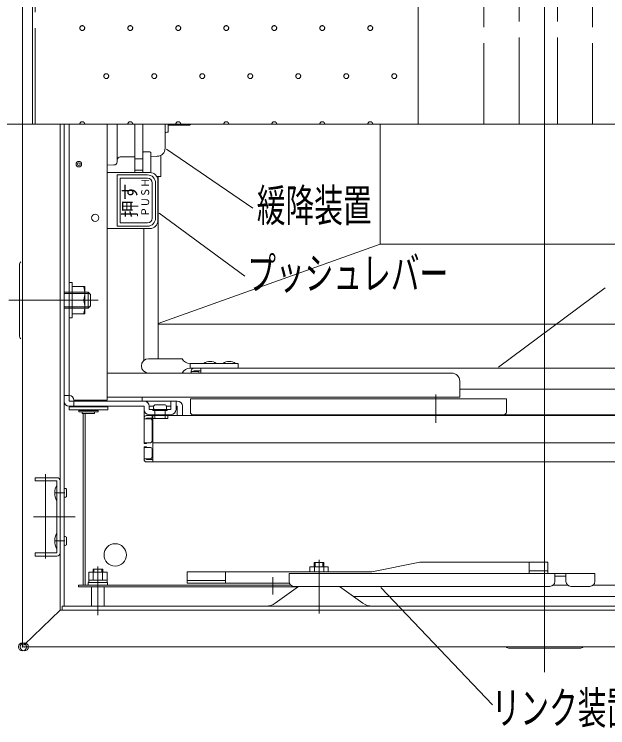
# Model space of a CAD drawing. Units: millimetres, scale not verified. Extents: x -2000 to 2000, y -1385 to 1385.
# Drawn here: x -1542.6 to -1171.7, y 239.5 to 685.2 of the extents above; entities that cross this region are included whole.
import ezdxf
from ezdxf.enums import TextEntityAlignment as Align

# ---------------------------------------------------------------- set-up
doc = ezdxf.new("R2010")
doc.units = ezdxf.units.MM
doc.header["$LTSCALE"] = 10
doc.header["$PDMODE"] = 32
doc.header["$PDSIZE"] = 5
doc.linetypes.add('DASHED3', pattern=[4, 3, -1])
doc.linetypes.add('LONG_DASHED1', pattern=[7, 6, -1])
for name, color, linetype, lineweight in [('0-2_0', 4, 'Continuous', 9), ('0-3_DEFPOINTS', 7, 'Continuous', 9), ('0-7_1', 7, 'Continuous', 9), ('0-8_center', 5, 'Continuous', 9), ('0-C_CYA_M', 4, 'Continuous', 9), ('0-F_08文字', 2, 'Continuous', 9), ('1-1_HIDDEN', 3, 'LONG_DASHED1', 9), ('1-4_enbosu', 2, 'DASHED3', 9)]:
    doc.layers.add(name, color=color, linetype=linetype, lineweight=lineweight)
doc.styles.add('ＭＳ ゴシック', font='')
doc.styles.get('ＭＳ ゴシック').set_extended_font_data('MS Gothic')

msp = doc.modelspace()

# ---------------------------------------------------------------- linework, layer by layer
at = {"layer": '0-2_0'}
for p, q in [((-1537.49, 291.24), (-1537.49, 941.84)), ((-1531.09, 916.54), (-1531.09, 616.54)), ((-1290.09, 616.54), (-1290.09, 803.54)), ((-1290.09, 803.54), (-1290.09, 616.54)), ((-1513.89, 616.54), (-1513.89, 462.58)), ((-1511.49, 616.54), (-1511.49, 315.44)), ((-1511.49, 604.19), (-1511.49, 616.54)), ((-1508.29, 447.04), (-1508.29, 616.54)), ((-1484.49, 444.04), (-1484.49, 616.54)), ((-1478.29, 616.54), (-1478.29, 594.05)), ((-1467.29, 586.3), (-1467.29, 616.54)), ((-1462.29, 586.3), (-1462.29, 616.54)), ((-1448.29, 616.54), (-1448.29, 601.54)), ((-1446.29, 616.54), (-1446.29, 611.54)), ((-1432.99, 616.54), (-1432.99, 615.79)), ((-1432.49, 616.29), (-1432.49, 616.54)), ((-1448.29, 601.45), (-1448.29, 610.54)), ((-1446.29, 611.54), (-1447.29, 611.54)), ((-1511.49, 443.54), (-1511.49, 604.19)), ((-1462.29, 598.8), (-1461.79, 599.3)), ((-1462.29, 598.8), (-1462.29, 586.3)), ((-1457.79, 599.3), (-1461.79, 599.3)), ((-1457.79, 599.3), (-1457.29, 598.8)), ((-1457.29, 598.8), (-1457.29, 586.3)), ((-1478.29, 594.05), (-1478.29, 593.03)), ((-1467.29, 596.21), (-1476.32, 596.05)), ((-1462.29, 594.8), (-1467.29, 594.8)), ((-1453.2, 596.46), (-1457.29, 596.38)), ((-1451.07, 583.74), (-1451.07, 596.97)), ((-1480.25, 591.03), (-1484.49, 590.96)), ((-1484.49, 586.3), (-1457.79, 586.3)), ((-1462.29, 587.8), (-1467.29, 587.8)), ((-1456.29, 557.8), (-1456.29, 579.8)), ((-1454.29, 557.8), (-1454.29, 579.8)), ((-1453.42, 583.74), (-1451.07, 583.74)), ((-1452.79, 581.3), (-1452.79, 556.3)), ((-1452.57, 470.04), (-1452.57, 583.74)), ((-1478.29, 552.8), (-1459.29, 552.8)), ((-1476.29, 554.8), (-1459.29, 554.8)), ((-1457.79, 551.3), (-1484.49, 551.3)), ((-1461.57, 551.3), (-1461.57, 468.93)), ((-1539.29, 484.54), (-1539.29, 528.54)), ((-1458.61, 470.04), (-1437.71, 470.04)), ((-1402.71, 467.04), (-1432.71, 467.04)), ((-1432.71, 467.04), (-1432.71, 464.04)), ((-1402.71, 464.04), (-1432.71, 464.04)), ((-1430.43, 464.04), (-1244.99, 464.04)), ((-1426.03, 461.04), (-1426.03, 464.04)), ((-1402.71, 467.04), (-1402.71, 464.04)), ((-1059.09, 464.04), (-1244.99, 464.04)), ((-1513.89, 462.58), (-1513.89, 314.24)), ((-1269.2, 461.04), (-1484.49, 461.04)), ((-1459.94, 461.04), (-1437.71, 461.04)), ((-1432.03, 461.04), (-1432.03, 462.44)), ((-1432.03, 462.04), (-1428.03, 462.04)), ((-1430.43, 462.04), (-1430.43, 462.44)), ((-1430.43, 462.44), (-1426.03, 462.44)), ((-1264.2, 456.04), (-1264.2, 446.04)), ((-1264.2, 451.04), (-1244.99, 451.04)), ((-1064.49, 451.04), (-1244.99, 451.04)), ((-1508.29, 447.04), (-1511.49, 447.04)), ((-1508.29, 443.54), (-1508.29, 447.04)), ((-1484.49, 446.04), (-1264.2, 446.04)), ((-1462.68, 443.54), (-1462.68, 446.04)), ((-1508.29, 443.54), (-1440.69, 443.54)), ((-1505.29, 444.04), (-1484.49, 444.04)), ((-1505.29, 443.54), (-1505.29, 440.34)), ((-1454.69, 441.24), (-1448.29, 441.24)), ((-1444.69, 443.54), (-1444.69, 438.24)), ((-1441.49, 443.54), (-1441.49, 438.24)), ((-1333.74, 445.04), (-1432.49, 445.04)), ((-1432.49, 436.64), (-1432.49, 445.04)), ((-1333.74, 445.04), (-1234.99, 445.04)), ((-1234.99, 436.64), (-1234.99, 445.04)), ((-1508.29, 440.34), (-1461.49, 440.34)), ((-1508.19, 438.04), (-1484.19, 438.04)), ((-1502.19, 437.74), (-1490.19, 437.74)), ((-1502.19, 436.94), (-1502.19, 437.74)), ((-1502.19, 436.94), (-1490.19, 436.94)), ((-1500.04, 437.74), (-1500.04, 438.04)), ((-1492.34, 437.74), (-1492.34, 438.04)), ((-1490.19, 436.94), (-1490.19, 437.74)), ((-1484.19, 438.04), (-1484.19, 440.04)), ((-1461.49, 438.24), (-1461.49, 440.34)), ((-1461.49, 438.24), (-1461.49, 430.96)), ((-1458.29, 438.24), (-1458.29, 440.34)), ((-1455.49, 440.34), (-1458.29, 440.34)), ((-1458.29, 438.24), (-1444.69, 438.24)), ((-1455.99, 437.74), (-1455.99, 438.24)), ((-1455.99, 437.74), (-1446.99, 437.74)), ((-1454.79, 437.74), (-1454.79, 432.74)), ((-1448.19, 437.74), (-1448.19, 432.74)), ((-1447.48, 440.34), (-1444.69, 440.34)), ((-1446.99, 437.74), (-1446.99, 438.24)), ((-1441.49, 440.34), (-1440.69, 440.34)), ((-1440.69, 440.34), (-1440.69, 434.54)), ((-1437.49, 440.34), (-1437.49, 434.54)), ((-1437.49, 440.34), (-1437.49, 434.54)), ((-1500.04, 435.74), (-1492.34, 435.74)), ((-1499.49, 435.74), (-1499.49, 328.64)), ((-1498.29, 435.74), (-1498.29, 328.64)), ((-1461.49, 417.04), (-1461.49, 432.94)), ((-1461.49, 432.54), (-1457.49, 432.54)), ((-1459.89, 434.54), (-1027.89, 434.54)), ((-1458.29, 435.04), (-1444.69, 435.04)), ((-1458.29, 435.04), (-1444.69, 435.04)), ((-1457.99, 434.54), (-1457.99, 435.04)), ((-1457.99, 434.54), (-1457.99, 435.04)), ((-1457.99, 434.54), (-1444.99, 434.54)), ((-1457.99, 434.54), (-1444.99, 434.54)), ((-1456.39, 432.74), (-1456.39, 434.54)), ((-1446.59, 432.74), (-1456.39, 432.74)), ((-1455.99, 405.54), (-1455.99, 434.54)), ((-1446.59, 432.74), (-1446.59, 434.54)), ((-1444.99, 434.54), (-1444.99, 435.04)), ((-1444.99, 434.54), (-1444.99, 435.04)), ((-1430.89, 435.04), (-1333.74, 435.04)), ((-1430.43, 435.04), (-1244.99, 435.04)), ((-1426.28, 434.54), (-1426.28, 435.04)), ((-1426.28, 434.54), (-1417.78, 434.54)), ((-1417.78, 434.54), (-1417.78, 435.04)), ((-1236.59, 435.04), (-1333.74, 435.04)), ((-1254.49, 434.54), (-1254.49, 435.04)), ((-1254.49, 434.54), (-1235.49, 434.54)), ((-1249.24, 434.54), (-1249.24, 435.04)), ((-1249.24, 434.54), (-1240.74, 434.54)), ((-1059.09, 435.04), (-1244.99, 435.04)), ((-1240.74, 434.54), (-1240.74, 435.04)), ((-1235.49, 434.54), (-1235.49, 435.04)), ((-1456.49, 418.54), (-1456.49, 431.54)), ((-1461.49, 417.54), (-1457.49, 417.54)), ((-1461.49, 417.04), (-1459.89, 417.04)), ((-1461.49, 415.04), (-1459.89, 415.04)), ((-1461.49, 414.54), (-1457.49, 414.54)), ((-1459.89, 417.04), (-1459.89, 417.54)), ((-1459.89, 415.04), (-1459.89, 414.54)), ((-1455.99, 417.54), (-1038.79, 417.54)), ((-1456.49, 413.54), (-1456.49, 408.54)), ((-1461.49, 407.54), (-1457.49, 407.54)), ((-1459.89, 405.54), (-998.49, 405.54)), ((-1529.59, 395.69), (-1515.89, 395.69)), ((-1529.59, 395.69), (-1529.59, 393.69)), ((-1529.59, 393.69), (-1515.89, 393.69)), ((-1515.89, 393.69), (-1515.89, 348.69)), ((-1513.89, 348.69), (-1513.89, 393.69)), ((-1509.98, 383.79), (-1509.98, 388.59)), ((-1509.98, 353.79), (-1509.98, 358.59)), ((-1529.59, 346.69), (-1515.89, 346.69)), ((-1357.86, 336.84), (-1357.86, 339.94)), ((-1346.32, 339.94), (-1357.86, 339.94)), ((-1349.09, 342.64), (-1355.09, 342.64)), ((-1355.09, 342.64), (-1355.09, 339.94)), ((-1354.98, 336.84), (-1354.98, 339.94)), ((-1349.2, 336.84), (-1349.2, 339.94)), ((-1349.09, 342.64), (-1349.09, 339.94)), ((-1346.32, 336.84), (-1346.32, 339.94)), ((-1289.19, 342.84), (-1319.06, 336.84)), ((-1289.19, 342.84), (-1209.08, 342.84)), ((-1220.76, 335.84), (-1220.76, 342.84)), ((-1209.08, 335.84), (-1209.08, 342.84)), ((-1513.89, 336.04), (-1513.89, 315.44)), ((-1484.52, 336.74), (-1496.06, 336.74)), ((-1484.52, 336.74), (-1496.06, 336.74)), ((-1496.06, 331.74), (-1496.06, 336.74)), ((-1496.06, 331.74), (-1496.06, 336.74)), ((-1487.29, 338.64), (-1493.29, 338.64)), ((-1493.29, 338.64), (-1493.29, 336.74)), ((-1493.29, 338.64), (-1493.29, 336.74)), ((-1487.29, 338.64), (-1493.29, 338.64)), ((-1493.18, 331.74), (-1493.18, 336.74)), ((-1493.18, 331.74), (-1493.18, 336.74)), ((-1487.4, 331.74), (-1487.4, 336.74)), ((-1487.4, 331.74), (-1487.4, 336.74)), ((-1487.29, 338.64), (-1487.29, 336.74)), ((-1487.29, 338.64), (-1487.29, 336.74)), ((-1484.52, 331.74), (-1484.52, 336.74)), ((-1484.52, 331.74), (-1484.52, 336.74)), ((-1434.51, 336.84), (-1319.06, 336.84)), ((-1434.51, 329.84), (-1434.51, 336.84)), ((-1410.51, 329.84), (-1410.51, 336.84)), ((-1370.85, 335.84), (-1225.06, 335.84)), ((-1370.85, 335.84), (-1370.85, 330.84)), ((-1209.08, 335.84), (-1289.19, 335.84)), ((-1209.08, 337.44), (-1220.76, 337.44)), ((-1214.46, 335.84), (-1179.76, 335.84)), ((-1204.76, 335.84), (-1204.76, 330.84)), ((-1204.76, 334.24), (-1197.76, 334.24)), ((-1197.76, 335.84), (-1197.76, 330.84)), ((-1179.76, 335.84), (-1179.76, 330.84)), ((-1496.29, 330.24), (-1484.29, 330.24)), ((-1496.29, 330.24), (-1484.29, 330.24)), ((-1496.29, 328.64), (-1496.29, 330.24)), ((-1496.29, 328.64), (-1496.29, 330.24)), ((-1484.52, 331.74), (-1496.06, 331.74)), ((-1484.52, 331.74), (-1496.06, 331.74)), ((-1487.24, 331.74), (-1496.04, 331.74)), ((-1496.04, 331.74), (-1496.04, 330.24)), ((-1496.04, 331.74), (-1496.04, 330.24)), ((-1487.24, 331.74), (-1496.04, 331.74)), ((-1487.24, 330.24), (-1496.04, 330.24)), ((-1487.24, 330.24), (-1496.04, 330.24)), ((-1484.54, 331.74), (-1487.24, 331.74)), ((-1484.54, 331.74), (-1487.24, 331.74)), ((-1484.54, 330.24), (-1487.24, 330.24)), ((-1484.54, 330.24), (-1487.24, 330.24)), ((-1484.54, 331.74), (-1484.54, 330.24)), ((-1484.54, 331.74), (-1484.54, 330.24)), ((-1484.29, 328.64), (-1484.29, 330.24)), ((-1484.29, 328.64), (-1484.29, 330.24)), ((-1410.51, 331.44), (-1434.51, 331.44)), ((-1370.68, 329.84), (-1434.51, 329.84)), ((-1369.89, 328.64), (-1502.49, 328.64)), ((-1502.49, 328.64), (-1502.49, 327.44)), ((-1502.49, 327.44), (-1365.42, 327.44)), ((-1496.29, 328.64), (-1484.29, 328.64)), ((-1496.29, 328.64), (-1484.29, 328.64)), ((-1486.29, 328.64), (-1494.29, 328.64)), ((-1494.29, 315.44), (-1494.29, 327.44)), ((-1486.29, 315.44), (-1486.29, 327.44)), ((-1379.47, 317.32), (-1364.87, 327.84)), ((-1367.85, 327.84), (-1207.76, 327.84)), ((-1324.71, 317.32), (-1339.31, 327.84)), ((-1196.8, 328.64), (-1205.72, 328.64)), ((-1194.76, 327.84), (-1182.76, 327.84)), ((-915.69, 328.64), (-1180.72, 328.64)), ((-1330.42, 321.44), (-925.69, 321.44)), ((-1536.29, 291.24), (-1513.89, 313.04)), ((-1536.29, 291.24), (-1513.89, 313.04)), ((-1513.89, 313.04), (-1513.89, 314.24)), ((-1513.89, 313.04), (-1513.89, 314.24)), ((-1513.89, 313.04), (-908.29, 313.04)), ((-1512.69, 315.44), (-909.49, 315.44)), ((-1512.69, 315.44), (-1512.69, 314.24)), ((-1512.69, 315.44), (-1512.69, 313.04)), ((-1537.49, 291.24), (-1536.29, 291.24)), ((-1537.49, 291.24), (-1536.29, 291.24)), ((-1537.49, 290.04), (-1537.49, 291.24)), ((-884.69, 290.04), (-1537.49, 290.04)), ((-1233.09, 289.24), (-1189.09, 289.24))]:
    msp.add_line(p, q, dxfattribs=at)
for points in [[(-1432.49, 616.29), (-1432.99, 615.79), (-1446.29, 615.79)], [(-1459.29, 584.8), (-1478.29, 584.8), (-1478.29, 552.8)], [(-1459.29, 582.8), (-1476.29, 582.8), (-1476.29, 554.8)], [(-1484.19, 440.04), (-1508.19, 440.04), (-1508.19, 438.04)], [(-1500.04, 435.74), (-1500.04, 436.94), (-1500.04, 435.74)], [(-1492.34, 435.74), (-1492.34, 436.94), (-1492.34, 435.74)], [(-1459.89, 432.54), (-1459.89, 432.94), (-1455.99, 432.94)], [(-1461.49, 415.04), (-1461.49, 407.14), (-1461.49, 414.54)], [(-1459.89, 407.54), (-1459.89, 407.14), (-1455.99, 407.14)], [(-1515.89, 348.69), (-1529.59, 348.69), (-1529.59, 346.69)]]:
    msp.add_lwpolyline(points, dxfattribs=at)
for centre, radius in [((-1502.22, 591.54), 1.75), ((-1502.22, 591.54), 0.8), ((-1491.99, 558.04), 2.25), ((-1479.49, 347.44), 7)]:
    msp.add_circle(centre, radius, dxfattribs=at)
for centre, radius, start, end in [((-1447.29, 610.54), 1, 90, 180), ((-1447.29, 610.54), 1, 90, 180), ((-1453.29, 601.45), 5, 271, 0), ((-1480.29, 593.03), 2, 271, 0), ((-1476.29, 594.05), 2, 91, 180), ((-1459.29, 579.8), 5, 0, 90), ((-1457.79, 581.3), 5, 0, 90), ((-1459.29, 579.8), 3, 0, 90), ((-1459.29, 557.8), 3, 270, 0), ((-1459.29, 557.8), 5, 270, 0), ((-1457.79, 556.3), 5, 270, 0), ((-1536.29, 528.54), 3, 137.1716, 180), ((-1536.29, 484.54), 3, 180, 222.828), ((-1458.61, 465.54), 4.5, 90, 270), ((-1432.71, 472.71), 5.67, 208.0725, 270), ((-1420.21, 461.63), 6.73, 53.5356, 126.4644), ((-1408.21, 461.63), 6.73, 53.5356, 126.4644), ((-1432.71, 458.37), 5.67, 90, 151.9275), ((-1430.43, 462.44), 1.6, 90, 180), ((-1428.03, 461.04), 1, 0, 90), ((-1269.2, 456.04), 5, 0, 90), ((-1508.29, 444.04), 3, 0, 90), ((-1508.29, 443.54), 3.2, 180, 270), ((-1461.49, 440.34), 3.2, 0, 90), ((-1453.63, 439.49), 2.04, 121.05, 217.73), ((-1449.34, 439.49), 2.04, 322.27, 58.95), ((-1440.69, 440.34), 3.2, 0, 90), ((-1440.69, 440.34), 3.2, 0, 90), ((-1458.29, 438.24), 3.2, 180, 270), ((-1444.69, 438.24), 3.2, 270, 0), ((-1459.89, 432.94), 1.6, 90, 180), ((-1457.49, 431.54), 1, 0, 90), ((-1430.89, 436.64), 1.6, 180, 270), ((-1236.59, 436.64), 1.6, 270, 0), ((-1457.49, 418.54), 1, 270, 0), ((-1457.49, 413.54), 1, 0, 90), ((-1459.89, 407.14), 1.6, 180, 270), ((-1459.89, 407.14), 1.6, 180, 270), ((-1457.49, 408.54), 1, 270, 0), ((-1515.89, 393.69), 2, 0, 90), ((-1508.53, 386.19), 8.76, 147.1551, 212.8449), ((-1510.79, 387.84), 1.11, 137.0574, 137.0585), ((-1510.79, 387.84), 1.11, 42.9416, 129.4983), ((-1510.79, 384.54), 1.11, 222.9416, 222.9426), ((-1510.79, 384.54), 1.11, 230.5017, 317.0584), ((-1508.53, 356.19), 8.76, 147.1551, 212.8449), ((-1510.79, 357.84), 1.11, 137.0574, 137.0585), ((-1510.79, 357.84), 1.11, 42.9416, 129.4983), ((-1510.79, 354.54), 1.11, 222.9416, 222.9426), ((-1510.79, 354.54), 1.11, 230.5017, 317.0584), ((-1515.89, 348.69), 2, 270, 0), ((-1367.85, 330.84), 3, 180, 270), ((-1207.76, 330.84), 3, 270, 0), ((-1194.76, 330.84), 3, 180, 270), ((-1182.76, 330.84), 3, 270, 0), ((-1385.31, 325.44), 10, 270, 305.7537), ((-1318.86, 325.44), 10, 234.2463, 270), ((-1233.09, 292.24), 3, 227.1597, 270), ((-1189.09, 292.24), 3, 270, 312.8346)]:
    msp.add_arc(centre, radius, start, end, dxfattribs=at)
msp.add_ellipse((-1464.78, 443.54), major_axis=(0, -8), ratio=0.263147, start_param=1.570796, end_param=1.88862, dxfattribs=at)
at = {"layer": '0-3_DEFPOINTS'}
for p in [(-1537.49, 290.04), (-1536.29, 290.04)]:
    msp.add_point(p, dxfattribs=at)
at = {"layer": '0-7_1'}
for p, q in [((-1354.55, 342.64), (-1354.55, 339.94)), ((-1349.63, 342.64), (-1349.63, 339.94)), ((-1492.75, 338.64), (-1492.75, 336.74)), ((-1492.75, 338.64), (-1492.75, 336.74)), ((-1487.83, 338.64), (-1487.83, 336.74)), ((-1487.83, 338.64), (-1487.83, 336.74))]:
    msp.add_line(p, q, dxfattribs=at)
at = {"layer": '0-8_center'}
for p, q in [((-1211.09, 274.32), (-1211.09, 956.06)), ((-878.1, 616.54), (-1550.76, 616.54)), ((-1490.14, 506.54), (-1545.88, 506.54)), ((-1509.15, 506.54), (-1495.82, 506.54)), ((-1279.2, 433.39), (-1279.2, 447.75)), ((-1279.2, 429.89), (-1279.2, 443.05)), ((-1523.09, 345.2), (-1523.09, 397.85)), ((-1517.52, 386.19), (-1511.03, 386.19)), ((-1504.5, 371.19), (-1530.5, 371.19)), ((-1510.41, 371.19), (-1530.5, 371.19)), ((-1517.52, 356.19), (-1511.03, 356.19)), ((-1352.09, 344.32), (-1352.09, 310.88)), ((-1490.29, 309.78), (-1490.29, 340.14)), ((-1380.89, 333.56), (-1380.89, 322.64))]:
    msp.add_line(p, q, dxfattribs=at)
at = {"layer": '0-C_CYA_M'}
for p, q in [((-1313.89, 616.54), (-1313.89, 541.54)), ((-1452.57, 492.01), (-1313.89, 541.54)), ((-1313.89, 541.54), (-1123.89, 541.54)), ((-1452.57, 491.54), (-1038.89, 491.54))]:
    msp.add_line(p, q, dxfattribs=at)
at = {"layer": '0-F_08文字', "color": 1}
for p, q in [((-1393.46, 563.97), (-1447.46, 600.98)), ((-1398.46, 521.55), (-1451.98, 560.85)), ((-1173.19, 514.24), (-1239.84, 464.64)), ((-1243.77, 253.82), (-1313.55, 327.12))]:
    msp.add_line(p, q, dxfattribs=at)
at = {"layer": '1-1_HIDDEN'}
for p, q in [((-1529.59, 616.54), (-1529.59, 916.54)), ((-1227.09, 740.74), (-1227.09, 616.54)), ((-1203.09, 740.74), (-1203.09, 616.54)), ((-1249.09, 737.04), (-1249.09, 616.54)), ((-1181.09, 737.04), (-1181.09, 616.54)), ((-1506.49, 517.54), (-1508.29, 517.54)), ((-1508.29, 517.54), (-1508.29, 495.54)), ((-1506.49, 517.54), (-1506.49, 495.54)), ((-1498.49, 515.04), (-1506.49, 515.04)), ((-1498.49, 498.04), (-1498.49, 515.04)), ((-1498.49, 511.54), (-1511.49, 511.54)), ((-1511.49, 510.73), (-1498.49, 510.73)), ((-1496.49, 511.54), (-1498.29, 511.54)), ((-1498.29, 510.73), (-1495.68, 510.73)), ((-1494.99, 510.04), (-1496.49, 511.54)), ((-1496.49, 501.54), (-1496.49, 511.54)), ((-1494.99, 503.04), (-1494.99, 510.04)), ((-1511.49, 502.35), (-1498.49, 502.35)), ((-1498.49, 501.54), (-1511.49, 501.54)), ((-1498.29, 502.35), (-1495.68, 502.35)), ((-1496.49, 501.54), (-1498.29, 501.54)), ((-1494.99, 503.04), (-1496.49, 501.54)), ((-1506.49, 495.54), (-1508.29, 495.54)), ((-1506.49, 498.04), (-1498.49, 498.04))]:
    msp.add_line(p, q, dxfattribs=at)
for centre in [(-1510.61, 510.79), (-1510.61, 502.29)]:
    msp.add_arc(centre, 12.12, 339.4759, 20.5241, dxfattribs=at)
at = {"layer": '1-4_enbosu'}
for centre in [(-1500.09, 676.54), (-1470.09, 676.54), (-1440.09, 676.54), (-1410.09, 676.54), (-1380.09, 676.54), (-1350.09, 676.54), (-1320.09, 676.54), (-1485.09, 646.54), (-1455.09, 646.54), (-1425.09, 646.54), (-1395.09, 646.54), (-1365.09, 646.54), (-1335.09, 646.54), (-1305.09, 646.54)]:
    msp.add_circle(centre, 1.52, dxfattribs=at)
for centre in [(-1500.09, 616.54), (-1470.09, 616.54), (-1440.09, 616.54), (-1410.09, 616.54), (-1380.09, 616.54), (-1350.09, 616.54), (-1320.09, 616.54)]:
    msp.add_arc(centre, 1.52, 0, 180, dxfattribs=at)

# ---------------------------------------------------------------- texts
at = {"layer": '0-2_0', "style": 'ＭＳ ゴシック', "width": 0.9}
for s, height, p in [('ＰＵＳＨ', 4.811, (-1456.86, 558.72)), ('押す', 8.659, (-1463.44, 558.2))]:
    msp.add_text(s, height=height, rotation=90, dxfattribs=at).set_placement(p, align=Align.BOTTOM_LEFT)
at = {"layer": '0-F_08文字', "style": 'ＭＳ ゴシック', "width": 0.65}
for s, p in [('緩降装置', (-1390.96, 549.59)), ('プッシュレバー', (-1396.94, 507.16)), ('リンク装置', (-1244.21, 235.77))]:
    msp.add_text(s, height=20.23, dxfattribs=at).set_placement(p, align=Align.BOTTOM_LEFT)

doc.saveas('drawing.dxf')
